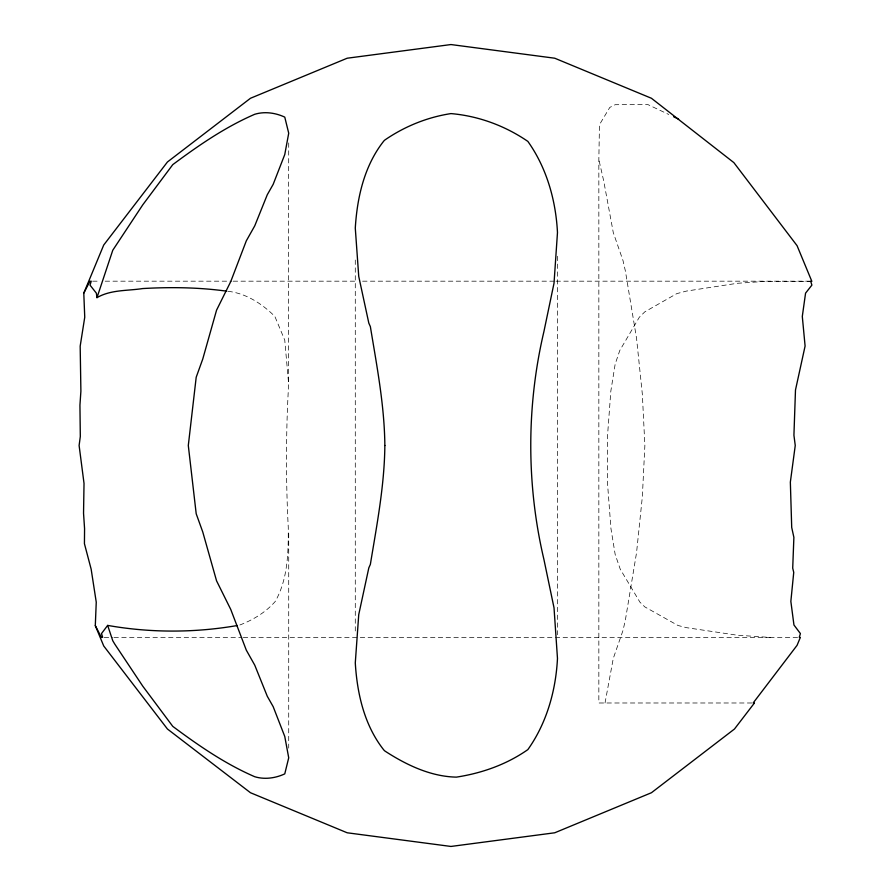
<?xml version="1.0" encoding="UTF-8"?>
<svg xmlns="http://www.w3.org/2000/svg" width="891" height="891" viewBox="0 0 891 891"><rect width="100%" height="100%" fill="white"/><g stroke="black" fill="none" stroke-linecap="round" stroke-linejoin="round"><path stroke-width="0.67" stroke-dasharray="4.46 3.34" d="M751.815 702.988L598.841 702.988L598.841 159.511L599.476 124.673L609.789 107.432L615.158 104.704L647.813 104.548L668.751 114.46M288.717 142.928L288.328 390.002A178.178 23.255 -90 0 0 288.272 527.45C288.383 552.576 287.96 578.883 275.286 601.403C265.986 612.15 253.155 619.902 239.879 624.981M605.022 702.988L613.286 658.382L623.021 630.371L625.393 619.936L636.553 552.654L642.344 496.777L644.872 445.5L642.344 394.223L636.553 338.346L625.393 271.064L623.021 260.629L613.286 232.618L603.708 180.918L598.841 159.511M92.631 281.177L99.592 281.177M105.16 281.177L231.794 281.177M233.186 281.177L357.024 281.177M362.592 281.177L554.625 281.177M556.017 281.177L810.676 281.177M811.835 281.322L765.425 281.344L737.158 283.316L686.426 291.079L676.77 293.64L644.817 311.839L639.337 317.229L619.78 350.497L615.158 364.129L610.825 391.182L607.473 436.501L607.517 483.39L610.959 528.63L615.158 554.391L620.236 569.149L639.938 602.171L644.817 606.894L677.973 625.471L686.426 627.654L737.158 635.194L770.347 637.444L800.341 637.421M104.214 637.444L112.556 637.444M113.948 637.444L241.884 637.444M243.276 637.444L770.347 637.444M228.074 291.324C246.094 293.262 262.388 303.987 274.874 316.45L284.764 340.173L288.717 384.934M557.476 256.24L557.476 634.76M355.286 260.038L355.286 630.962M288.717 533.453L288.717 748.106"/><path stroke-width="1.34" d="M226.748 291.179C198.916 287.325 170.76 286.969 142.749 288.55C127.413 290.945 110.874 289.586 96.985 297.639L112.767 250.248L142.749 204.852L172.765 164.635C198.526 145.467 225.167 127.079 254.759 114.271C264.66 111.264 275.475 112.812 284.764 117.122L288.717 133.193L284.764 154.544L273.181 184.326L267.278 194.739L254.759 225.824L246.306 240.848L230.736 281.601L216.558 310.168L202.769 359.006L196.198 377.238L188.302 445.5L196.198 513.762L202.769 531.994L216.558 580.832L230.736 609.399L246.306 650.152L254.759 665.176L267.278 696.261L273.181 706.674L284.764 736.456L288.717 757.807L284.764 773.878C275.475 778.188 264.66 779.736 254.759 776.729C225.167 763.921 198.526 745.533 172.765 726.365L142.749 686.148L114.783 644.126L112.767 640.752L107.655 625.404C150.334 632.955 194.561 632.933 237.273 625.527M83.787 293.15L103.724 245.025L167.441 161.984L250.482 98.266L347.189 58.216L450.957 44.55L554.737 58.216L651.432 98.266L733.85 162.608L797.066 245.671L811.835 281.322L810.676 281.177L811.89 285.12L805.564 293.15L802.301 316.45L805.096 346.053L795.485 390.002L793.926 435.242L795.251 445.5L790.35 482.12L791.709 527.45L793.881 537.384L792.712 568.135L793.736 572.401L790.852 601.403L793.948 624.981L800.419 633.579L799.26 637.277L800.341 637.421L797.066 645.329L753.151 702.988L754.443 702.988L734.474 729.016L651.432 792.734L554.737 832.784L450.957 846.45L347.189 832.784L250.482 792.734L167.441 729.016L103.724 645.975L95.304 625.638L96.25 602.171L91.149 569.149L84.433 543.71L84.567 528.63L83.542 513.261L84.021 483.39L79.11 445.5L80.313 436.501L79.934 405.149L80.892 391.182L80.179 346.154L84.745 317.229L83.787 293.15L89.88 281.344L91.238 281.177L90.024 285.12L96.351 293.15L96.985 297.639M107.655 625.404L101.496 633.579L102.654 637.277L101.429 637.444L95.304 625.638M673.685 116.788L678.608 119.116M384.856 445.5C384.466 485.55 376.826 525.044 370.355 564.426L368.829 567.834L358.739 614.601L355.286 662.915C357.157 693.71 364.363 725.474 383.921 750.111L384.901 751.024C406.162 764.857 430.654 776.607 456.381 777.13C481.897 773.199 506.634 764.489 527.862 749.598C546.673 723.158 555.85 690.636 557.476 658.416L554.024 607.818L543.933 559.503C526.381 484.994 526.381 406.006 543.933 331.497L554.024 283.182L557.476 232.584C555.85 200.364 546.673 167.842 527.862 141.402C505.13 125.798 478.445 115.953 450.957 113.591C427.235 117.244 404.659 126.399 384.901 139.976L383.921 140.889C364.363 165.526 357.157 197.29 355.286 228.085L358.739 276.399L368.829 323.166L370.355 326.574C376.826 365.956 384.466 405.45 384.856 445.5"/></g></svg>
